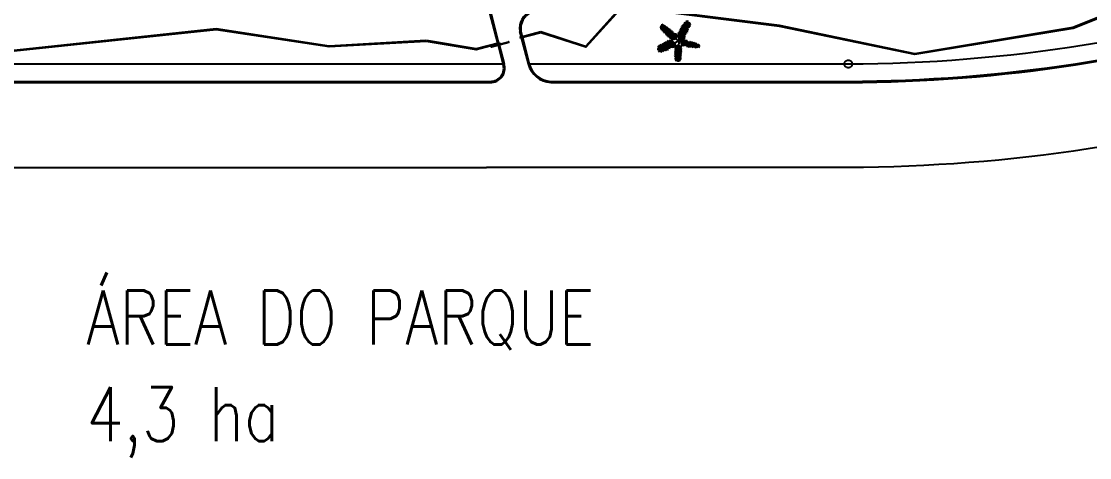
# Model space of a CAD drawing. Header units: millimetres. Extents: x 185 to 501, y 88 to 528.
# Drawn here: x 293.4 to 431.7, y 87.7 to 144.2 of the extents above; entities that cross this region are included whole.
import ezdxf

# ---------------------------------------------------------------- set-up
doc = ezdxf.new("R2010")
doc.units = ezdxf.units.MM
doc.linetypes.add('PHANTOM2', pattern=[31.75, 15.875, -3.175, 3.175, -3.175, 3.175, -3.175])
for name, color, linetype in [('aceras', 7, 'Continuous'), ('arboles', 84, 'Continuous'), ('cerca', 50, 'Continuous'), ('linprop', 7, 'PHANTOM2'), ('puertas', 240, 'Continuous')]:
    doc.layers.add(name, color=color, linetype=linetype)
doc.styles.add('ATTR', font='romans.shx', dxfattribs={"width": 0.8, "height": 0.7})

msp = doc.modelspace()

# ---------------------------------------------------------------- linework, layer by layer
msp.add_line((341.91, 125.29), (353.62, 125.29))
at = {"layer": 'aceras'}
for p, q in [((353.8, 146.13, 0.02), (355.05, 141.37, 0.02)), ((353.95, 146.17, 0.02), (355.19, 141.4, 0.02)), ((357.9, 142.9, 0.02), (358.1, 142.16, 0.02)), ((358.05, 142.93, 0.02), (358.24, 142.2, 0.02)), ((355.07, 141.27, 0.02), (355.09, 141.19, 0.02)), ((355.11, 141.14, 0.02), (355.75, 138.69, 0.02)), ((355.22, 141.31, 0.02), (355.24, 141.23, 0.02)), ((355.25, 141.18, 0.02), (355.9, 138.69, 0.02)), ((358.12, 142.07, 0.02), (359.01, 138.69, 0.02)), ((358.27, 142.1, 0.02), (359.15, 138.72, 0.02))]:
    msp.add_line(p, q, dxfattribs=at)
for points in [[(246.92, 320.83, 0.008844), (248.56, 313.43), (255.98, 293.51), (263.52, 265.6), (273.03, 138.69), (355.9, 138.69)], [(246.92, 320.83, 0.008844), (248.56, 313.43), (255.98, 293.51), (263.52, 265.6), (273.03, 138.69), (355.9, 138.69)], [(246.32, 316.42, 0.004082), (247.12, 312.99), (254.55, 293.05), (262.03, 265.34), (271.45, 139.78, 0.385731), (275.3, 136.44), (354.22, 136.44)], [(246.98, 312.95), (254.41, 293), (261.89, 265.32), (271.3, 139.76, 0.38586), (275.3, 136.29), (354.22, 136.29)], [(246.98, 312.95), (254.41, 293), (261.89, 265.32), (271.3, 139.76, 0.38586), (275.3, 136.29), (354.22, 136.29)], [(247.12, 312.99), (254.55, 293.05), (262.03, 265.34), (271.45, 139.78, 0.385731), (275.3, 136.44), (354.22, 136.44)], [(359.01, 138.69), (400.47, 138.69, 0.077072), (460.86, 148.3), (388.6, 311.75)], [(359.01, 138.69), (400.47, 138.69, 0.077072), (460.86, 148.3), (388.6, 311.75)], [(361.94, 136.29), (400.48, 136.29, 0.073569), (458.69, 145.14, 0.515025), (461.38, 151.21), (391.56, 309.13)], [(361.94, 136.29), (400.48, 136.29, 0.073569), (458.69, 145.14, 0.515025), (461.38, 151.21), (391.56, 309.13)], [(361.94, 136.44), (400.48, 136.44, 0.073578), (458.65, 145.29, 0.516303), (461.24, 151.14), (391.43, 309.05)], [(361.94, 136.44), (400.48, 136.44, 0.073578), (458.65, 145.29, 0.516303), (461.24, 151.14), (391.43, 309.05)], [(501.24, 151.01, -0.042008), (461.92, 134.62, -0.073596), (400.5, 125.29), (353.62, 125.29)], [(501.24, 151.01, -0.042008), (461.92, 134.62, -0.073596), (400.5, 125.29), (353.62, 125.29)], [(265.12, 106.29, 0.017593), (266.9, 121.34, -0.432103), (270.45, 125.29), (341.91, 125.29)], [(265.12, 106.29, 0.017593), (266.9, 121.34, -0.432103), (270.45, 125.29), (341.91, 125.29)]]:
    msp.add_lwpolyline(points, format="xyb", dxfattribs=at)
for centre, radius, start, end in [((360.39, 143.24, 0.02), 2.5, 114.6582, 187.8152), ((360.39, 143.24, 0.02), 2.35, 114.6582, 187.8152), ((354.16, 138.12), 1.83, 268.1534, 18.0582), ((354.16, 138.12), 1.68, 268.1534, 19.7315), ((362.14, 139.52), 3.24, 194.897, 266.5262), ((362.14, 139.52), 3.09, 194.897, 266.5262)]:
    msp.add_arc(centre, radius, start, end, dxfattribs=at)
at = {"layer": 'arboles', "linetype": 'Continuous'}
for p, q in [((379.5, 143.46), (379.25, 144.01)), ((379.57, 143.6), (379.31, 144.16)), ((379.61, 143.74), (379.45, 144.17)), ((379.67, 143.79), (379.56, 144.33)), ((379.67, 143.82), (379.67, 144.3)), ((379.67, 143.76), (380.05, 144.02)), ((379.68, 143.81), (379.68, 144.05)), ((379.68, 143.81), (379.85, 143.94)), ((379.69, 143.82), (379.96, 144.08)), ((379.69, 143.7), (380.08, 143.93)), ((376.52, 143.39), (376.08, 143.31)), ((376.5, 143.42), (376.09, 143.51)), ((376.62, 143.31), (376.16, 143.15)), ((376.5, 143.42), (376.27, 143.76)), ((376.74, 143.2), (376.27, 143.01)), ((376.5, 143.41), (376.38, 143.87)), ((376.87, 143.09), (376.41, 142.9)), ((378.53, 141.63), (376.51, 143.4)), ((376.59, 143.33), (376.54, 143.78)), ((377, 142.97), (376.55, 142.74)), ((376.74, 143.2), (376.69, 143.7)), ((377.17, 142.83), (376.7, 142.62)), ((377.31, 142.7), (376.8, 142.48)), ((376.86, 143.1), (376.86, 143.59)), ((377.43, 142.59), (376.91, 142.35)), ((377.01, 142.96), (377.02, 143.49)), ((377.18, 142.82), (377.14, 143.38)), ((377.31, 142.7), (377.31, 143.27)), ((377.46, 142.57), (377.45, 143.14)), ((377.62, 142.43), (377.61, 143)), ((377.77, 142.3), (377.74, 142.88)), ((377.93, 142.16), (377.89, 142.7)), ((378.06, 142.04), (378.04, 142.66)), ((378.19, 141.93), (378.19, 142.62)), ((378.68, 141.89), (378.39, 142.55)), ((378.77, 142.07), (378.43, 142.75)), ((378.56, 141.64), (379.68, 143.81)), ((378.86, 142.23), (378.59, 142.87)), ((378.94, 142.39), (378.65, 143.02)), ((379.04, 142.57), (378.7, 143.21)), ((379.11, 142.71), (378.78, 143.35)), ((379.21, 142.9), (378.87, 143.54)), ((379.3, 143.08), (378.96, 143.71)), ((378.97, 142.44), (379.46, 142.57)), ((379.08, 142.65), (379.59, 142.78)), ((379.38, 143.23), (379.1, 143.84)), ((379.15, 142.79), (379.72, 142.94)), ((379.26, 143), (379.76, 143.15)), ((379.33, 143.13), (379.79, 143.3)), ((379.44, 143.35), (379.9, 143.48)), ((379.52, 143.5), (380.03, 143.63)), ((379.61, 143.67), (380.05, 143.81)), ((379.68, 143.81), (379.61, 143.74)), ((376.66, 140.79), (376.1, 141.19)), ((378.52, 141.63), (376.2, 140.59)), ((376.83, 140.87), (376.31, 141.29)), ((376.97, 140.93), (376.48, 141.39)), ((377.16, 141.02), (376.63, 141.45)), ((377.32, 141.09), (376.78, 141.56)), ((377.51, 141.18), (376.95, 141.64)), ((377.59, 142.45), (377.05, 142.2)), ((377.67, 141.25), (377.06, 141.74)), ((377.75, 142.31), (377.21, 142.06)), ((377.86, 141.33), (377.29, 141.75)), ((377.42, 141.14), (377.29, 140.59)), ((377.9, 142.18), (377.34, 141.96)), ((378.01, 141.4), (377.47, 141.78)), ((378.03, 142.07), (377.52, 141.88)), ((377.63, 141.23), (377.52, 140.73)), ((378.18, 141.94), (377.57, 141.76)), ((377.84, 141.33), (377.74, 140.77)), ((378.06, 141.42), (377.93, 140.79)), ((378.5, 141.14), (377.96, 140.92)), ((378.64, 141.8), (378.31, 142.47)), ((378.53, 141.62), (378.38, 139.35)), ((378.55, 141.64), (380.84, 141.05)), ((378.65, 141.81), (379.31, 142.01)), ((378.74, 142), (379.36, 142.17)), ((378.8, 141.57), (378.97, 140.96)), ((378.81, 141.57), (379.27, 141.92)), ((378.86, 142.23), (379.4, 142.34)), ((378.98, 141.53), (379.16, 141.01)), ((379.03, 141.51), (379.41, 141.79)), ((379.2, 141.47), (379.38, 140.99)), ((379.25, 141.46), (379.63, 141.77)), ((379.37, 141.43), (379.63, 140.85)), ((379.45, 141.41), (379.75, 141.63)), ((379.6, 141.37), (379.81, 140.83)), ((379.64, 141.36), (379.93, 141.6)), ((379.8, 141.32), (380, 140.84)), ((379.81, 141.31), (380.17, 141.59)), ((379.94, 141.28), (380.18, 140.82)), ((379.99, 141.27), (380.35, 141.55)), ((380.12, 141.23), (380.36, 140.8)), ((380.18, 141.22), (380.5, 141.45)), ((380.31, 141.18), (380.69, 141.45)), ((380.35, 141.18), (380.59, 140.8)), ((380.52, 141.13), (380.87, 141.4)), ((380.54, 141.13), (380.78, 140.78)), ((380.68, 141.09), (380.93, 141.3)), ((380.81, 141.06), (381.13, 141.26)), ((380.83, 141.05), (381.23, 141.17)), ((376.2, 140.58), (375.73, 140.57)), ((376.19, 140.58), (375.77, 140.74)), ((376.34, 140.65), (375.81, 140.99)), ((376.19, 140.58), (375.83, 140.27)), ((376.51, 140.73), (375.94, 141.08)), ((376.21, 140.59), (376, 140.2)), ((376.36, 140.66), (376.19, 140.18)), ((376.58, 140.76), (376.4, 140.24)), ((376.8, 140.9), (376.62, 140.35)), ((377, 140.91), (376.81, 140.37)), ((377.19, 141.03), (377, 140.44)), ((378.42, 139.92), (377.93, 139.63)), ((378.49, 141.02), (377.97, 140.79)), ((378.46, 140.51), (377.97, 140.25)), ((378.44, 140.29), (377.97, 140.06)), ((378.43, 140.09), (377.97, 139.86)), ((378.48, 140.83), (377.99, 140.62)), ((378.47, 140.68), (378, 140.45)), ((378.43, 140.12), (378.85, 139.9)), ((378.44, 139.93), (378.87, 139.68)), ((378.45, 140.42), (378.92, 140.26)), ((378.46, 140.61), (378.92, 140.42)), ((378.47, 140.78), (378.92, 140.62)), ((378.47, 140.3), (378.88, 140.06)), ((378.48, 140.95), (378.89, 140.77)), ((378.49, 141.11), (378.93, 140.92)), ((380.71, 141.08), (380.9, 140.8)), ((380.84, 141.05), (381.05, 140.8)), ((380.86, 141.02), (381.25, 140.88)), ((378.39, 139.53), (377.98, 139.26)), ((378.4, 139.71), (378.03, 139.47)), ((378.38, 139.39), (378.04, 139.05)), ((378.38, 139.35), (378.21, 139)), ((378.38, 139.38), (378.62, 139.02)), ((378.39, 139.42), (378.73, 139.15)), ((378.4, 139.57), (378.82, 139.31)), ((378.4, 139.35), (378.43, 138.96)), ((378.42, 139.72), (378.84, 139.47))]:
    msp.add_line(p, q, dxfattribs=at)
at = {"layer": 'cerca'}
for p, q in [((355.29, 141.43), (355.32, 141.33)), ((357.93, 142.12), (357.96, 142.02))]:
    msp.add_line(p, q, dxfattribs=at)
for points in [[(345.78, 141.61), (333.22, 140.9), (318.62, 143.12), (291.61, 140.24), (276.57, 145.55), (274.79, 160.8), (275.9, 179.81), (275.11, 198.86)], [(345.77, 141.71), (333.23, 141.01), (318.62, 143.22), (291.63, 140.34), (276.66, 145.62), (274.89, 160.8), (276, 179.81), (275.21, 198.87)], [(443.57, 169.62), (448.2, 160), (446.71, 150.16), (429.59, 143.3), (409.07, 139.91), (391.56, 143.55), (371.23, 146.09), (366.46, 140.85), (360.63, 142.72)], [(443.49, 169.56), (448.1, 159.98), (446.62, 150.23), (429.57, 143.4), (409.07, 140.01), (391.57, 143.65), (371.19, 146.2), (366.43, 140.96), (360.64, 142.83)], [(360.64, 142.83), (357.93, 142.12)], [(360.63, 142.72), (357.96, 142.02)], [(355.32, 141.33), (352.29, 140.54), (345.78, 141.61)], [(355.29, 141.43), (352.28, 140.64), (345.83, 141.71)]]:
    msp.add_lwpolyline(points, dxfattribs=at)
at = {"layer": 'linprop'}
msp.add_circle((400.47, 138.69), 0.5, dxfattribs=at)
msp.add_circle((400.47, 138.69), 0.5, dxfattribs=at)
at = {"layer": 'puertas'}
for p, q in [((354.24, 140.97), (356.48, 141.55)), ((354.25, 140.92), (356.49, 141.51)), ((356.5, 141.56), (356.51, 141.51)), ((354.24, 140.97), (354.25, 140.92))]:
    msp.add_line(p, q, dxfattribs=at)
for points in [[(356.49, 141.57), (356.48, 141.57), (356.5, 141.49), (356.51, 141.5)], [(354.24, 140.98), (354.23, 140.98), (354.24, 140.9), (354.26, 140.91)]]:
    msp.add_lwpolyline(points, close=True, dxfattribs=at)
msp.add_lwpolyline([(356.49, 141.57), (356.51, 141.5)], dxfattribs=at)

# ---------------------------------------------------------------- texts
at = {"color": 2, "style": 'ATTR', "width": 0.8}
for s, p in [('ÁREA DO PARQUE', (301.8, 102.37)), ('4,3 ha', (301.8, 89.87))]:
    msp.add_text(s, height=7, dxfattribs=at).set_placement(p)

doc.saveas('drawing.dxf')
